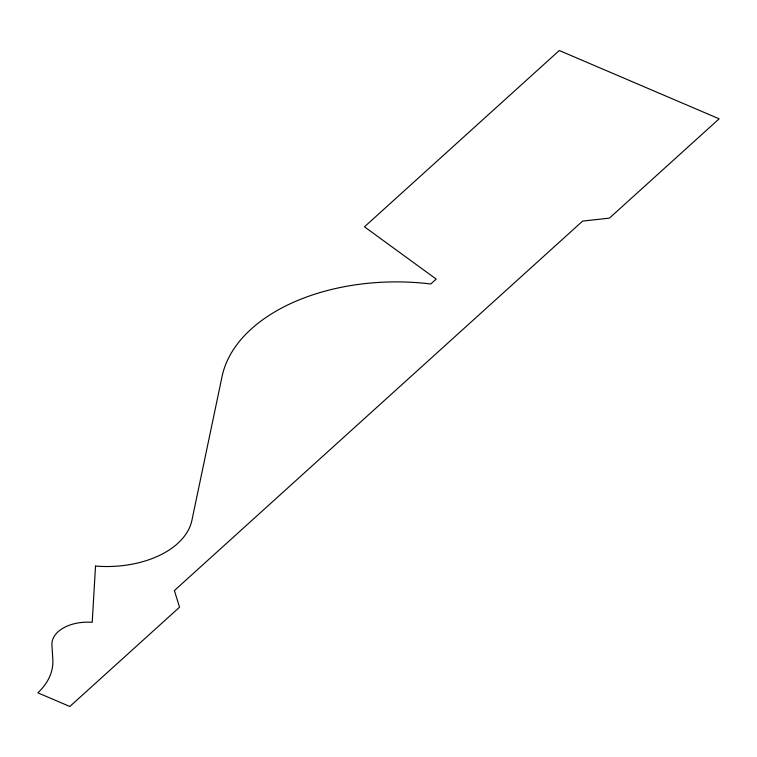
<?xml version="1.0" encoding="UTF-8"?>
<svg xmlns="http://www.w3.org/2000/svg" width="757" height="757" viewBox="0 0 757 757"><rect width="100%" height="100%" fill="white"/><g stroke="black" fill="none" stroke-linecap="round" stroke-linejoin="round"><path stroke-width="1.14" d="M95.524 566.075L92.203 622.339A36.194 22.379 0.8 0 0 51.93 645.087L52.82 659.451A92.685 57.324 0.8 0 1 37.85 692.835L69.824 706.489L179.551 607.19L174.384 590.564L582.616 221.091L609.423 218.13L719.15 118.821L559.281 50.511L364.477 226.807L436.174 279.068L430.761 283.97A178.141 110.162 0.8 0 0 222.085 376.399L191.909 520.333A87.074 53.851 0.8 0 1 95.524 566.075"/></g></svg>
